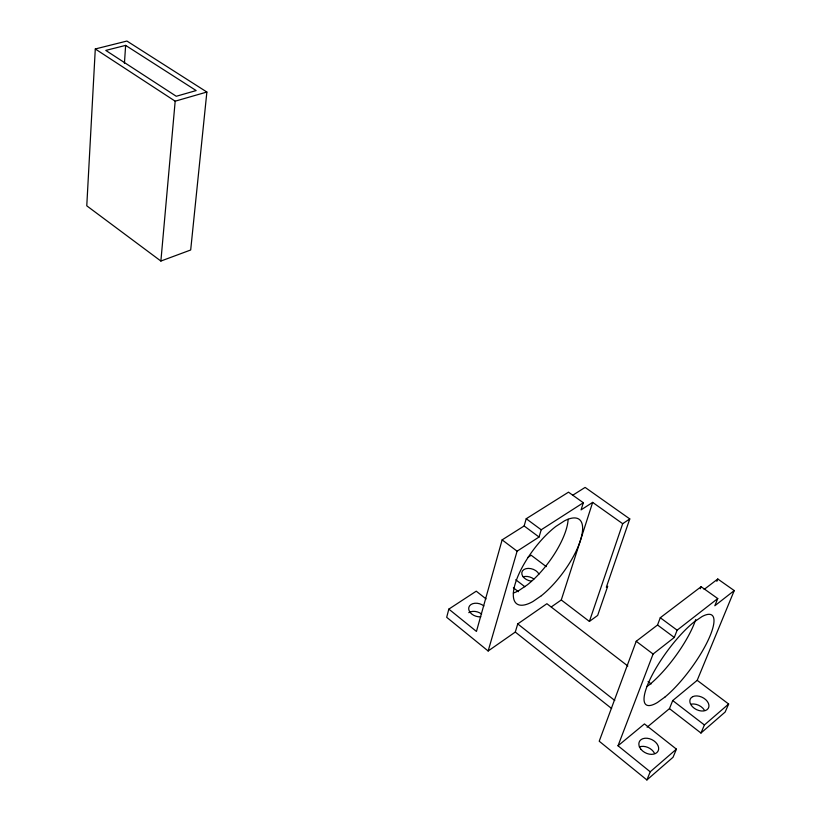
<?xml version="1.0" encoding="UTF-8"?>
<svg xmlns="http://www.w3.org/2000/svg" width="821" height="821" viewBox="0 0 821 821"><rect width="100%" height="100%" fill="white"/><g stroke="black" fill="none" stroke-linecap="round" stroke-linejoin="round"><path stroke-width="1.23" d="M95.287 48.973L86.769 205.825L160.885 261.047L190.688 249.995L206.871 92.034L126.927 41.05L95.287 48.973L175.181 101.178L206.871 92.034M124.433 63.299L125.634 45.391L105.765 50.409L176.269 96.273L196.168 90.567L125.634 45.391M160.885 261.047L175.181 101.178M486.063 598.93L476.252 591.182L448.83 609.12L446.686 617.31L488.146 650.991L515.29 632.057L517.743 623.929L546.899 603.712L627.839 666.016M572.576 495.33L585.116 487.407L629.779 518.923L622.687 523.706L592.659 502.39L581.073 509.872L583.331 502.739L568.501 492.169L526.23 518.728L524.137 525.963L502.134 539.869L476.447 631.431L448.83 609.12M488.146 650.991L517.097 551.189L539.038 537.026L541.203 529.781L583.331 502.739M551.322 606.914L561.277 599.977L592.659 502.39M561.277 599.977L589.396 621.425L622.687 523.706M629.779 518.923L606.319 587.231L607.704 586.256L597.657 615.432L589.396 621.425M704.131 589.427L717.79 579L734.231 590.586L714.834 605.754L717.749 598.56L701.113 586.707L660.279 617.731L657.529 625.007L636.213 641.283L599.217 741.219L646.897 779.95L673.035 757.27L676.422 749.142L644.454 723.927L618.018 745.776L650.222 771.791L646.897 779.95M618.018 745.776L653.085 654.039L674.287 637.455L677.13 630.179L717.749 598.56M700.313 588.76L701.113 586.707M716.836 581.36L717.79 579M647.102 727.211L669.454 708.636L672.717 700.559L697.193 680.332L734.231 590.586M669.454 708.636L700.96 733.03L704.408 724.964L728.648 704.018L697.193 680.332M728.648 704.018L725.148 712.043L700.96 733.03M650.222 771.791L676.422 749.142M646.815 686.561L649.432 684.714A55.212 15.219 -53.7 0 0 695.736 619.506M527.995 557.326L531.166 555.242L546.273 566.623M526.23 518.728L541.203 529.781M660.279 617.731L677.13 630.179M524.137 525.963L539.038 537.026M657.529 625.007L674.287 637.455M502.134 539.869L517.097 551.189M636.213 641.283L653.085 654.039M515.762 579.739L524.876 586.758M648.077 681.594L651.115 683.934M672.717 700.559L704.408 724.964M513.392 587.795L518.431 591.695M517.743 623.929L614.785 700.508M515.29 632.057L611.645 708.544M568.122 519.262A52.175 19.109 -53.5 0 1 527.298 584.87L518.851 590.566A52.175 19.109 -53.5 0 1 513.341 593.07M468.77 612.671A9.359 6.517 17.7 0 1 481.619 614.098M523.151 576.835A9.082 6.065 18.6 0 1 533.855 579.041M531.454 581.165A9.123 6.055 18.5 0 1 521.92 574.382A9.123 6.055 18.5 0 1 528.283 568.389A9.123 6.055 18.5 0 1 538.945 574.115M480.808 616.797A9.4 6.506 17.5 0 1 468.863 607.304A9.4 6.506 17.5 0 1 483.908 605.96M691.518 704.069A10.109 6.794 26.6 0 1 704.387 710.144M639.333 746.956A10.427 7.348 27 0 1 654.501 753.288M665.195 696.865L657.477 702.468A55.602 14.686 -53.7 0 1 649.308 680.896A55.602 14.686 -53.7 0 1 694.268 621.836L702.027 616.571A55.602 14.686 -53.7 0 1 708.626 639.179A55.602 14.686 -53.7 0 1 665.195 696.865M541.398 595.697L532.973 601.495A52.513 18.698 -53.5 0 1 515.27 583.526A52.513 18.698 -53.5 0 1 555.827 526.466L564.458 520.863A52.513 18.698 -53.5 0 1 580.611 539.838A52.513 18.698 -53.5 0 1 541.398 595.697M692.832 696.619L691.251 697.676A10.15 6.784 26.4 0 0 692.411 706.676L694.35 708.338A10.15 6.784 26.4 0 0 707.066 709.672A10.15 6.784 26.4 0 0 705.773 699.697A10.15 6.784 26.4 0 0 692.832 696.619M641.068 749.419A10.468 7.338 26.8 0 0 658.032 751.143A10.468 7.338 26.8 0 0 647.164 738.264A10.468 7.338 26.8 0 0 641.068 749.419"/></g></svg>
